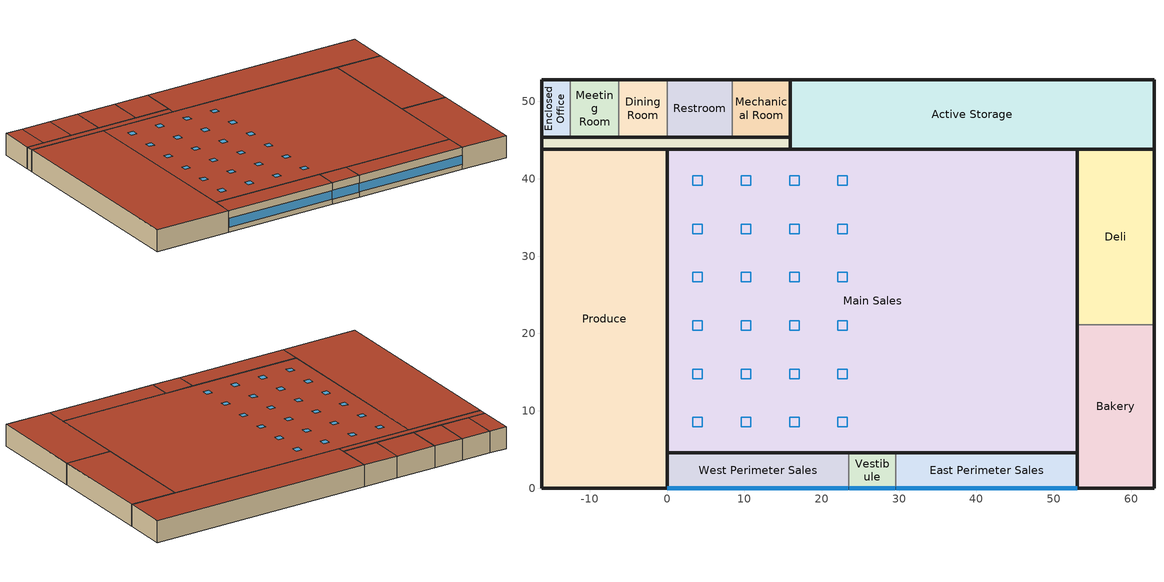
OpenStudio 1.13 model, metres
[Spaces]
West Perimeter Sales
 floor ground: 23.48,4.57 23.48,0 0,0 0,4.57 z0
 wall outside: 23.48,4.57 0,4.57 0,0 23.48,0 z0:4.57
 wall to Vestibule: 23.48,0 23.48,4.57 z0:4.57
 window: 0.05,0 23.43,0 z1.1:2.94
 roof outside: 23.48,0 23.48,4.57 0,4.57 0,0 z4.57
Produce
 floor ground: 0,43.82 0,0 -16.23,0 -16.23,43.82 z0
 wall outside: 0,43.82 -16.23,43.82 -16.23,0 0,0 0,4.57 0,43.82 z0:4.57
 roof outside: 0,0 0,43.82 -16.23,43.82 -16.23,0 z4.57
Vestibule
 floor ground: 29.58,4.57 29.58,0 23.48,0 23.48,4.57 z0
 wall outside: 23.48,0 29.58,0 / 29.58,4.57 23.48,4.57 z0:4.57
 wall to East Perimeter Sales: 29.58,0 29.58,4.57 z0:4.57
 window: 23.53,0 29.53,0 z1.1:2.94
 roof outside: 29.58,0 29.58,4.57 23.48,4.57 23.48,0 z4.57
East Perimeter Sales
 floor ground: 53.06,4.57 53.06,0 29.58,0 29.58,4.57 z0
 wall outside: 29.58,0 53.06,0 53.06,4.57 29.58,4.57 z0:4.57
 window: 29.63,0 53.01,0 z1.1:2.94
 roof outside: 53.06,0 53.06,4.57 29.58,4.57 29.58,0 z4.57
Bakery
 floor ground: 62.96,21.12 62.96,0 53.06,0 53.06,21.12 z0
 wall outside: 53.06,21.12 53.06,4.57 53.06,0 62.96,0 62.96,21.12 z0:4.57
 wall to Deli: 62.96,21.12 53.06,21.12 z0:4.57
 roof outside: 62.96,0 62.96,21.12 53.06,21.12 53.06,0 z4.57
Main Sales
 floor ground: 53.06,43.82 53.06,4.57 0,4.57 0,43.82 z0
 wall outside: 0,43.82 0,4.57 23.48,4.57 29.58,4.57 53.06,4.57 53.06,21.12 53.06,43.82 15.92,43.82 0,43.82 z0:4.57
 roof outside: 53.06,4.57 53.06,43.82 0,43.82 0,4.57 z4.57
 skylight: 4.57,7.92 4.57,9.14 3.35,9.14 3.35,7.92 z4.57; 10.82,7.92 10.82,9.14 9.6,9.14 9.6,7.92 z4.57; 17.07,7.92 17.07,9.14 15.85,9.14 15.85,7.92 z4.57; 23.32,7.92 23.32,9.14 22.1,9.14 22.1,7.92 z4.57; 4.57,14.17 4.57,15.39 3.35,15.39 3.35,14.17 z4.57; 17.07,14.17 17.07,15.39 15.85,15.39 15.85,14.17 z4.57; 23.32,14.17 23.32,15.39 22.1,15.39 22.1,14.17 z4.57; 10.82,14.17 10.82,15.39 9.6,15.39 9.6,14.17 z4.57; 10.82,26.67 10.82,27.89 9.6,27.89 9.6,26.67 z4.57; 17.07,26.67 17.07,27.89 15.85,27.89 15.85,26.67 z4.57; 4.57,20.42 4.57,21.64 3.35,21.64 3.35,20.42 z4.57; 23.32,26.67 23.32,27.89 22.1,27.89 22.1,26.67 z4.57; 23.32,20.42 23.32,21.64 22.1,21.64 22.1,20.42 z4.57; 4.57,26.67 4.57,27.89 3.35,27.89 3.35,26.67 z4.57; 17.07,20.42 17.07,21.64 15.85,21.64 15.85,20.42 z4.57; 10.82,20.42 10.82,21.64 9.6,21.64 9.6,20.42 z4.57; 4.57,32.92 4.57,34.14 3.35,34.14 3.35,32.92 z4.57; 10.82,39.17 10.82,40.39 9.6,40.39 9.6,39.17 z4.57; 23.32,39.17 23.32,40.39 22.1,40.39 22.1,39.17 z4.57; 17.07,39.17 17.07,40.39 15.85,40.39 15.85,39.17 z4.57; 10.82,32.92 10.82,34.14 9.6,34.14 9.6,32.92 z4.57; 23.32,32.92 23.32,34.14 22.1,34.14 22.1,32.92 z4.57; 4.57,39.17 4.57,40.39 3.35,40.39 3.35,39.17 z4.57; 17.07,32.92 17.07,34.14 15.85,34.14 15.85,32.92 z4.57
Deli
 floor ground: 62.96,43.82 62.96,21.12 53.06,21.12 53.06,43.82 z0
 wall outside: 62.96,21.12 62.96,43.82 53.06,43.82 53.06,21.12 z0:4.57
 roof outside: 62.96,21.12 62.96,43.82 53.06,43.82 53.06,21.12 z4.57
Active Storage
 floor ground: 62.96,52.8 62.96,43.82 15.92,43.82 15.92,52.8 z0
 wall outside: 15.92,45.36 15.92,43.82 53.06,43.82 62.96,43.82 62.96,52.8 15.92,52.8 15.92,45.36 z0:4.57
 roof outside: 62.96,43.82 62.96,52.8 15.92,52.8 15.92,43.82 z4.57
Corridor
 floor ground: 15.92,45.36 15.92,43.82 -16.23,43.82 -16.23,45.36 z0
 wall outside: -12.49,45.36 -16.23,45.36 -16.23,43.82 0,43.82 15.92,43.82 15.92,45.36 8.43,45.36 0,45.36 -6.25,45.36 -12.49,45.36 z0:4.57
 roof outside: 15.92,43.82 15.92,45.36 -16.23,45.36 -16.23,43.82 z4.57
Mechanical Room
 floor ground: 15.92,52.8 15.92,45.36 8.43,45.36 8.43,52.8 z0
 wall outside: 8.43,45.36 15.92,45.36 15.92,52.8 8.43,52.8 z0:4.57
 wall to Restroom: 8.43,52.8 8.43,45.36 z0:4.57
 roof outside: 15.92,45.36 15.92,52.8 8.43,52.8 8.43,45.36 z4.57
Restroom
 floor ground: 8.43,52.8 8.43,45.36 0,45.36 0,52.8 z0
 wall outside: 8.43,52.8 0,52.8 / 0,45.36 8.43,45.36 z0:4.57
 wall to Dining Room: 0,52.8 0,45.36 z0:4.57
 roof outside: 8.43,45.36 8.43,52.8 0,52.8 0,45.36 z4.57
Dining Room
 floor ground: 0,52.8 0,45.36 -6.25,45.36 -6.25,52.8 z0
 wall outside: 0,52.8 -6.25,52.8 / -6.25,45.36 0,45.36 z0:4.57
 wall to Meeting Room: -6.25,52.8 -6.25,45.36 z0:4.57
 roof outside: 0,45.36 0,52.8 -6.25,52.8 -6.25,45.36 z4.57
Meeting Room
 floor ground: -6.25,52.8 -6.25,45.36 -12.49,45.36 -12.49,52.8 z0
 wall outside: -12.49,45.36 -6.25,45.36 / -6.25,52.8 -12.49,52.8 z0:4.57
 wall to Enclosed Office: -12.49,52.8 -12.49,45.36 z0:4.57
 roof outside: -6.25,45.36 -6.25,52.8 -12.49,52.8 -12.49,45.36 z4.57
Enclosed Office
 floor ground: -12.49,52.8 -12.49,45.36 -16.23,45.36 -16.23,52.8 z0
 wall outside: -12.49,52.8 -16.23,52.8 -16.23,45.36 -12.49,45.36 z0:4.57
 roof outside: -12.49,45.36 -12.49,52.8 -16.23,52.8 -16.23,45.36 z4.57
[Site]
USA IL-CHICAGO-OHARE: Latitude {deg}=41.77; Longitude {deg}=-87.75; Time Zone {hr}=-6; Elevation {m}=190; Terrain=City
[Building]
Supermarket Prototype Building
[ClimateZones]
Climate Zone Institution Name 1=ASHRAE; Climate Zone Document Name 1=ANSI/ASHRAE Standard 169; Climate Zone Document Year 1=2006; Climate Zone Institution Name 2=CEC; Climate Zone Document Name 2=California Climate Zone Descriptions; Climate Zone Document Year 2=1995
[Space]
West Perimeter Sales; Produce; Vestibule; East Perimeter Sales; Bakery; Main Sales; Deli; Active Storage; Corridor; Mechanical Room; Restroom; Dining Room; Meeting Room; Enclosed Office
